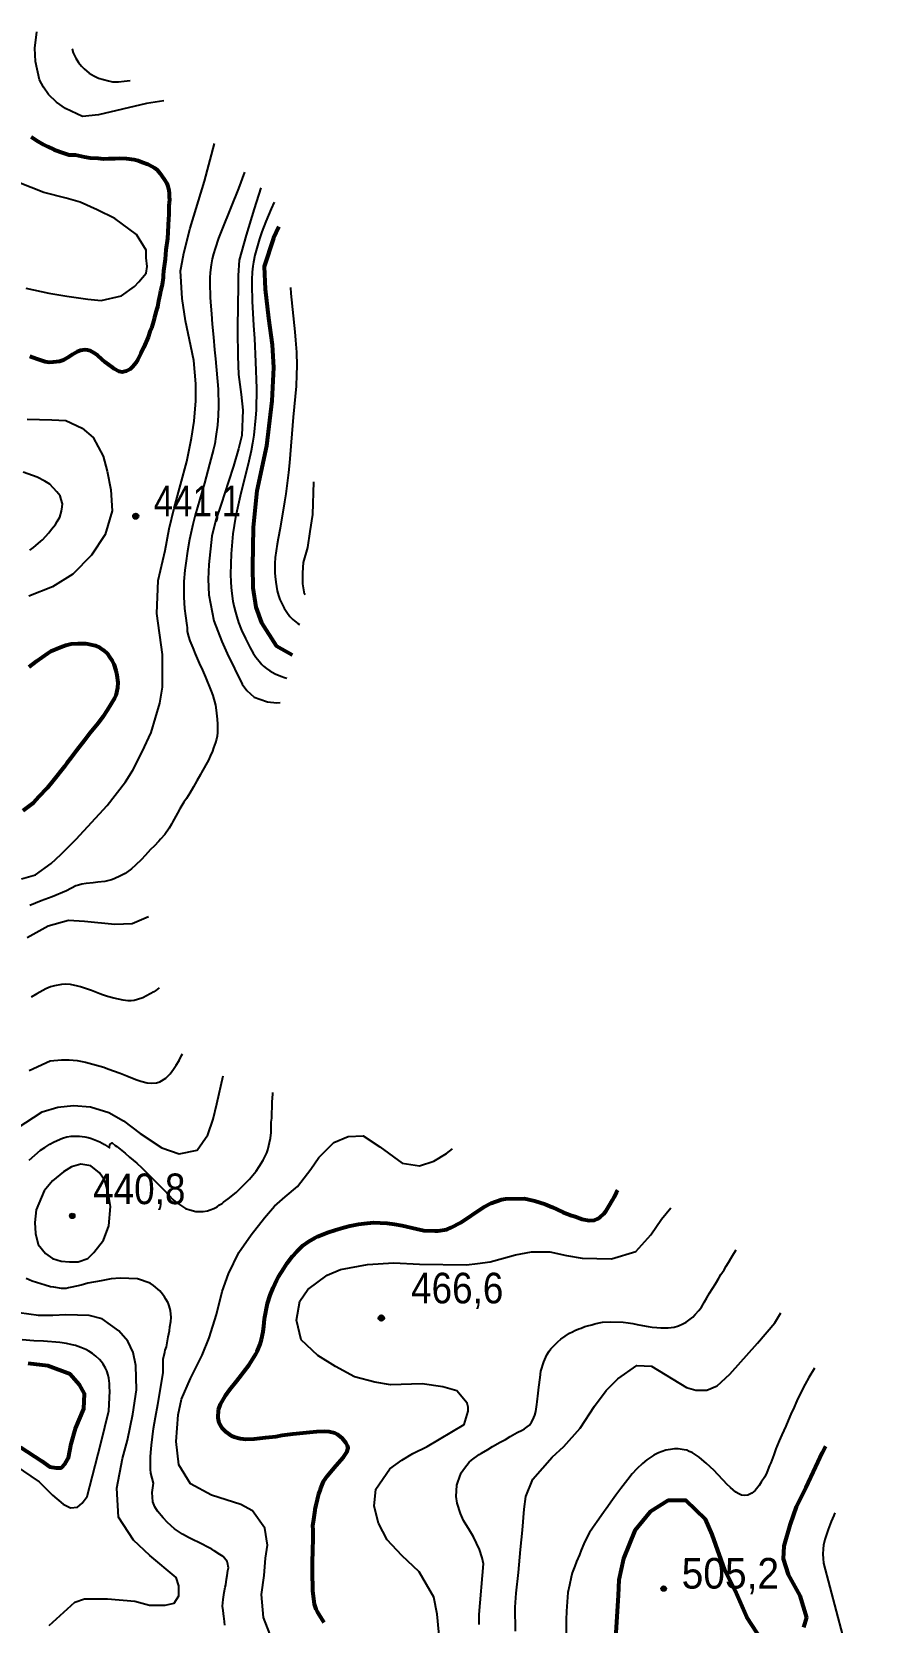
# Model space of a CAD drawing. Header units: metres. Extents: x 552626 to 559174, y 1843804 to 1852371.
# Drawn here: x 558629 to 559094, y 1849219 to 1850102 of the extents above; entities that cross this region are included whole.
import ezdxf

# ---------------------------------------------------------------- set-up
doc = ezdxf.new("R2010")
doc.units = ezdxf.units.M
doc.header["$LTSCALE"] = 6.8
for name, color, linetype, lineweight in [('1', 7, 'Continuous', 25), ('2', 7, 'Continuous', 53), ('5', 7, 'Continuous', 25)]:
    doc.layers.add(name, color=color, linetype=linetype, lineweight=lineweight)

msp = doc.modelspace()

# ---------------------------------------------------------------- hatches: boundary and pattern name
at = {"layer": '5'}
for points in [[(558687.84, 1849833.32, 1), (558684.84, 1849833.32, 1)], [(558652.58, 1849444.94, 1), (558649.58, 1849444.94, 1)], [(558824.08, 1849388.25, 1), (558821.08, 1849388.25, 1)], [(558980.71, 1849238.04, 1), (558977.71, 1849238.04, 1)]]:
    msp.add_hatch(color=256, dxfattribs=at).paths.add_polyline_path(points)

# ---------------------------------------------------------------- linework, layer by layer
at = {"layer": '1'}
for p, q in [((558776.18, 1849773.76), (558777.11, 1849773.14)), ((558762.32, 1849512.62), (558762.42, 1849513.46))]:
    msp.add_line(p, q, dxfattribs=at)
for points in [[(558701.84, 1850063.88), (558692.39, 1850062.37), (558665.71, 1850056.13), (558656.84, 1850055.11), (558647.45, 1850059.66), (558642.44, 1850063.2), (558638.02, 1850067.33), (558635.07, 1850071.45), (558633.01, 1850075.58), (558630.64, 1850085.69), (558630.31, 1850093.11), (558631.4, 1850102.21)], [(558650.91, 1850092.77), (558650.98, 1850092.5), (558651.64, 1850090.56), (558652.09, 1850089.49), (558653.07, 1850087.53), (558654.56, 1850085.15), (558656.25, 1850083.07), (558657.75, 1850081.57), (558660.47, 1850079.3), (558663, 1850077.69), (558665.72, 1850076.52), (558668.53, 1850075.65), (558671.31, 1850074.91), (558673.47, 1850074.52), (558674.65, 1850074.42), (558676.79, 1850074.45), (558679.98, 1850074.76), (558683.18, 1850075.26)], [(558622.96, 1849632.02), (558630.68, 1849634.19), (558639.35, 1849640.46), (558644.8, 1849645.59), (558653.35, 1849654.03), (558670.49, 1849672.71), (558680.69, 1849685.84), (558684.7, 1849692.35), (558689.82, 1849702.58), (558694.89, 1849713.32), (558699.71, 1849729.57), (558701.26, 1849738.49), (558701.11, 1849756.6), (558697.98, 1849779.39), (558698.84, 1849797.62), (558702.59, 1849814.26), (558704.94, 1849826.23), (558707.61, 1849837.72), (558714.65, 1849863.74), (558717.28, 1849876.64), (558718.77, 1849886.07), (558719.66, 1849897.36), (558719.74, 1849906.76), (558718.51, 1849919.74), (558716.95, 1849927.66), (558713.91, 1849941.84), (558712.11, 1849954.11), (558711.24, 1849969.57), (558711.49, 1849971.46), (558712.95, 1849979.27), (558716.58, 1849993.22), (558724.44, 1850019.3), (558729.94, 1850040.25)], [(558625.3, 1849959.83), (558638.2, 1849957.19), (558648.17, 1849955.51), (558659.69, 1849953.74), (558667.22, 1849953.07), (558678.4, 1849955.71), (558685.73, 1849960.82), (558687.97, 1849963.37), (558692.11, 1849968.16), (558692.75, 1849971.99), (558692.11, 1849976.78), (558692.11, 1849980.93), (558686.81, 1849989.65), (558674.73, 1849998.55), (558664.92, 1850003.34), (558655.43, 1850007.65), (558647.71, 1850009.85), (558635.26, 1850013.05), (558621.38, 1850018.53)], [(558746.62, 1850024.25), (558743.28, 1850015.31), (558734.41, 1849993.27), (558732.34, 1849987.7), (558730.37, 1849981.87), (558729.47, 1849978.93), (558728.78, 1849976.13), (558728.14, 1849972.82), (558727.59, 1849968.59)], [(558755.72, 1850015.53), (558752.12, 1850004.02), (558747.63, 1849989.35), (558743.7, 1849975.4), (558743.25, 1849966.99), (558743.08, 1849959.51), (558743.05, 1849951.92), (558742.8, 1849936.2), (558742.99, 1849922.21), (558743.4, 1849911.97), (558744.79, 1849900.94), (558745.67, 1849892.17), (558745.11, 1849878.09), (558743.38, 1849870.69), (558740.62, 1849861.11), (558737.75, 1849852.55), (558733.79, 1849840.01), (558730.8, 1849831.3), (558728.49, 1849822.29)], [(558763.14, 1850007.61), (558761.5, 1850003.92), (558758.56, 1849997), (558756.28, 1849991.16), (558754.97, 1849987.29), (558753.44, 1849982.18), (558752.46, 1849978.17), (558751.7, 1849974.34), (558751.34, 1849972.09), (558750.95, 1849968.77), (558750.71, 1849964.66), (558750.71, 1849961.59), (558750.99, 1849952.73), (558751.71, 1849939.19), (558752.19, 1849931.99), (558752.77, 1849919.07), (558753.28, 1849904.14), (558753.07, 1849892.1), (558752.78, 1849887.84), (558751.82, 1849878.25), (558751.17, 1849873.92), (558750.39, 1849869.66), (558749.16, 1849863.91), (558744.33, 1849844.39), (558741.75, 1849832.81), (558740.28, 1849823.62), (558739.32, 1849812.5), (558739.1, 1849806.83), (558739, 1849800.92), (558739.13, 1849796.85), (558739.33, 1849793.68), (558739.66, 1849790.47), (558740.29, 1849786.21), (558740.98, 1849782.79), (558741.64, 1849780.02), (558742.36, 1849777.4), (558743.4, 1849774.25), (558745.04, 1849770.09), (558747.16, 1849765.41), (558749.79, 1849760.26), (558751.46, 1849757.37), (558752.97, 1849755.1), (558754.74, 1849752.79), (558756.28, 1849751.05), (558757.18, 1849750.17), (558758.87, 1849748.7), (558760.66, 1849747.4), (558763.65, 1849745.75), (558766.78, 1849744.47), (558768.82, 1849743.82), (558770.09, 1849743.51)], [(558727.59, 1849968.59), (558727.42, 1849965.6), (558727.42, 1849962.61), (558727.7, 1849954.97), (558727.84, 1849952.09), (558728.37, 1849945.74), (558728.76, 1849939.86), (558729.51, 1849932.63), (558730.07, 1849925.72), (558730.62, 1849920.68), (558732, 1849903.91), (558732.29, 1849894.52), (558732.1, 1849889.18), (558731.73, 1849883.79), (558730.86, 1849877.53), (558730.14, 1849873.58), (558729.47, 1849870.62), (558727.32, 1849862.13), (558724.41, 1849851.7), (558719.23, 1849833.91), (558717.92, 1849828.66), (558716.19, 1849820.42), (558715.05, 1849813.89), (558714.07, 1849807.32), (558713.57, 1849803.41), (558713.08, 1849797.1), (558712.98, 1849792.2), (558713.03, 1849788.4), (558713.18, 1849785.25), (558713.45, 1849782.02), (558713.89, 1849778.11), (558714.7, 1849772.62), (558714.92, 1849771.57), (558714.91, 1849769.26), (558715.68, 1849766.52), (558716.41, 1849764.14), (558718.04, 1849760.23), (558719.33, 1849756.91), (558721.57, 1849751.7), (558723.39, 1849747.8), (558725.1, 1849743.99), (558728.27, 1849736.24), (558729.1, 1849733.78), (558730.54, 1849728.39), (558730.95, 1849725.61), (558731.51, 1849720.75), (558731.74, 1849717.95), (558731.63, 1849713.29), (558731.42, 1849711.17), (558731.07, 1849709.49), (558730.53, 1849707.79), (558729.42, 1849704.74), (558728.91, 1849702.86), (558727.68, 1849700.08), (558726.75, 1849697.87), (558722.87, 1849691.14), (558722.2, 1849689.87), (558720.23, 1849686.37), (558718.42, 1849683.06), (558716.28, 1849679.53), (558714.51, 1849676.68), (558712.93, 1849674.5), (558710.79, 1849670.97), (558709.44, 1849668.45), (558706.71, 1849663.57), (558706.12, 1849662.41), (558704.83, 1849660.17), (558702.5, 1849656.62), (558700.07, 1849653.97), (558699.19, 1849652.87), (558696.58, 1849650.2), (558694.53, 1849648.23), (558691.62, 1849644.98), (558689.51, 1849642.73), (558686.22, 1849639.62), (558683.91, 1849637.53), (558680.38, 1849634.94), (558677.88, 1849633.65), (558674.43, 1849631.97), (558672.93, 1849631.53), (558669.21, 1849630.55), (558665.25, 1849630.1), (558662.73, 1849629.81), (558658.77, 1849629.36), (558656.43, 1849629.09), (558654.58, 1849628.6), (558653.08, 1849628.15), (558647.95, 1849625.46), (558639.91, 1849622.04), (558633.8, 1849619.78), (558627.61, 1849617.32)], [(558772.16, 1849960.21), (558772.35, 1849956.92), (558774.64, 1849935.69), (558775.05, 1849931.04), (558775.45, 1849924.38), (558775.65, 1849916.88), (558775.54, 1849911.88), (558775.27, 1849905.6), (558773.68, 1849888.22), (558771.67, 1849862.97), (558771.08, 1849857.51), (558769.61, 1849845.83), (558768.94, 1849841.28), (558766.43, 1849826.61), (558765.29, 1849821.03), (558764.76, 1849817.79), (558763.76, 1849810.34), (558763.57, 1849807.11), (558763.55, 1849805.05), (558763.56, 1849801.85), (558763.65, 1849799.8), (558763.97, 1849796.73), (558764.85, 1849791.83), (558765.47, 1849789.4), (558766.31, 1849787.02), (558767.12, 1849785.17), (558768.63, 1849782.31), (558770.14, 1849780), (558771.91, 1849777.73), (558773.47, 1849776.05), (558774.39, 1849775.19), (558776.18, 1849773.76)], [(558626.05, 1849887.25), (558639.73, 1849886.77), (558647.49, 1849886.37), (558656.6, 1849882.15), (558662.71, 1849877.06), (558668.28, 1849866.64), (558670.4, 1849858.27), (558672.61, 1849847.98), (558673.3, 1849836.36), (558669.29, 1849823.16), (558661.85, 1849811.76), (558651.36, 1849801.17), (558640.22, 1849794.1), (558627.06, 1849788.86)], [(558638.7, 1849851.03), (558635.95, 1849852.72), (558631.68, 1849854.96), (558623.79, 1849857.79)], [(558627.49, 1849814.46), (558629.69, 1849815.99), (558630.84, 1849817.03), (558633.65, 1849819.54), (558634.57, 1849820.29), (558638.14, 1849824.16), (558639.65, 1849826.07), (558641.8, 1849828.77), (558642.8, 1849830.44), (558644.25, 1849832.88), (558645.15, 1849836.09), (558645.43, 1849838.49), (558645.68, 1849840.25), (558645.05, 1849842.55), (558644.36, 1849844.57), (558642.63, 1849846.92), (558638.7, 1849851.03)], [(558780.34, 1849789.73), (558779.91, 1849790.2), (558778.97, 1849795.83), (558778.97, 1849801.92), (558779.44, 1849807.54), (558781.78, 1849815.97), (558783.19, 1849824.87), (558784.59, 1849834.25), (558785.18, 1849852.47)], [(558728.49, 1849822.29), (558726.83, 1849806.54), (558726.61, 1849798.42), (558726.98, 1849789.59), (558729.66, 1849775.23), (558734.19, 1849763.79), (558737.14, 1849757.06), (558745.31, 1849740.18), (558747.91, 1849736.54), (558752.07, 1849732.89), (558755.19, 1849731.85), (558759.36, 1849730.29), (558764.56, 1849729.77), (558766.55, 1849729.89)], [(558693.36, 1849611.02), (558684.29, 1849607.09), (558674.69, 1849606.63), (558657.9, 1849608.43), (558648.98, 1849608.82), (558637.76, 1849605.73), (558626.16, 1849599.25)], [(558699.28, 1849571.44), (558697.41, 1849570.05), (558696.39, 1849569.39), (558692.27, 1849567.09), (558690.29, 1849566.04), (558687.31, 1849564.97), (558685.45, 1849564.48), (558683.73, 1849564.38), (558682.01, 1849564.27), (558679.32, 1849564.6), (558676.7, 1849565.21), (558674.25, 1849565.84), (558670.58, 1849566.79), (558667.84, 1849567.66), (558666.41, 1849568.14), (558661.72, 1849570.06), (558655.64, 1849572.1), (558654.14, 1849572.48), (558650.11, 1849573.38), (558647.53, 1849573.63), (558645.09, 1849573.45), (558641.24, 1849572.73), (558639.04, 1849572.02), (558636.42, 1849570.99), (558631.45, 1849568.23), (558628.37, 1849566.42)], [(558627.3, 1849525.68), (558638.83, 1849530.93), (558645.24, 1849531.57), (558649.34, 1849531.59), (558653.77, 1849531.18), (558658.54, 1849530.18), (558668.62, 1849527.41), (558670.91, 1849526.58), (558677.67, 1849524.16), (558681.4, 1849522.67), (558686.37, 1849520.69), (558689.14, 1849519.64), (558692.71, 1849518.77), (558694.91, 1849518.66), (558697.81, 1849518.81), (558699.75, 1849519.4), (558703.09, 1849521.33), (558705.37, 1849523.78), (558707.26, 1849526.37), (558708.73, 1849528.64), (558710.37, 1849531.11), (558711.78, 1849533.92), (558712.3, 1849534.86)], [(558688.78, 1849490.71), (558700.89, 1849482.71), (558710.41, 1849479.3), (558720.33, 1849481.34), (558726.28, 1849490), (558729.27, 1849498.7), (558731.38, 1849507.18), (558734.76, 1849522.61)], [(558620.54, 1849493.67), (558634.42, 1849502.73), (558643.13, 1849505.27), (558651.76, 1849506.26), (558661.24, 1849505.42), (558671.5, 1849502.35), (558679.61, 1849497.76), (558688.78, 1849490.71)], [(558627.19, 1849475.8), (558633.53, 1849481.48), (558635.84, 1849482.98), (558638.74, 1849484.77), (558640.69, 1849485.87), (558642.67, 1849486.87), (558645.72, 1849488.07), (558648.17, 1849488.73), (558650.54, 1849489.12), (558652.88, 1849489.25), (558655.21, 1849489.16), (558658.05, 1849488.77), (558659.88, 1849488.37), (558661.71, 1849487.86), (558664.55, 1849486.84), (558666.35, 1849486.03), (558669.07, 1849484.51), (558671.78, 1849482.71), (558672, 1849484.48), (558673.26, 1849485.42), (558674.97, 1849484.06), (558675.77, 1849483.42), (558680.39, 1849479.75), (558682.93, 1849477.58), (558686.88, 1849474.11), (558689.64, 1849471.6), (558693.56, 1849467.67), (558697.15, 1849464.16), (558699.93, 1849461.46), (558702.22, 1849458.99), (558706.98, 1849454.06), (558708.21, 1849452.92), (558710.68, 1849451.29), (558714.03, 1849449.12), (558716.42, 1849448.21), (558719.7, 1849447.4), (558723.73, 1849447.31), (558726.23, 1849447.78), (558727.55, 1849448.21), (558729.73, 1849449.09), (558731.45, 1849450.02), (558732.89, 1849451.01), (558734.25, 1849451.9), (558735.08, 1849452.54), (558737.6, 1849454.47), (558742.03, 1849457.99), (558743.19, 1849459.04), (558747.28, 1849463.16), (558749.42, 1849465.23), (558751.25, 1849467.54), (558753.08, 1849469.85), (558754.8, 1849472.42), (558756.95, 1849475.95), (558759.03, 1849480.02), (558759.59, 1849481.55), (558761.13, 1849488.02), (558761.4, 1849491.25), (558761.56, 1849497.01), (558761.77, 1849499.14), (558762.02, 1849508.11), (558762.32, 1849512.62)], [(558760.75, 1849212.9), (558757.22, 1849222.06), (558756.04, 1849234.76), (558757.51, 1849245.4), (558758.34, 1849254.9), (558759.52, 1849262.21), (558757.93, 1849271.55), (558751.04, 1849281.17), (558744.71, 1849284.82), (558728.44, 1849289.89), (558716.79, 1849296.14), (558710.17, 1849306.7), (558708.69, 1849319.65), (558709.82, 1849334.43), (558711.76, 1849343.27), (558716.63, 1849354.63), (558723.24, 1849367.61), (558727.15, 1849377.19), (558731.2, 1849390.13), (558734.22, 1849402.95), (558737.86, 1849412.76), (558743.57, 1849424.6), (558750.42, 1849434.39), (558757.69, 1849443.84), (558763.25, 1849450.27), (558769.22, 1849455.45), (558776.14, 1849461.26), (558783.52, 1849470.86), (558787.93, 1849477.28), (558796.22, 1849485.69), (558804.19, 1849489.05), (558812.52, 1849489.36), (558821.82, 1849483.36), (558834.19, 1849474.23), (558843.76, 1849472.63), (558851.68, 1849475.34), (558858.77, 1849479.63), (558862.02, 1849482.1)], [(558834, 1849309.43), (558840.14, 1849313.09), (558848.06, 1849316.96), (558868.51, 1849329.09), (558870.77, 1849336.45), (558870.77, 1849338.71), (558870.2, 1849340.98), (558864.55, 1849347.77), (558856.63, 1849350.03), (558845.32, 1849351.73), (558827.67, 1849351.14), (558819, 1849352.72), (558807.62, 1849355.52), (558797.19, 1849361.27), (558787.34, 1849367.47), (558778.11, 1849376.18), (558775.45, 1849387.06), (558777.33, 1849397.57), (558781.73, 1849403.99), (558792.51, 1849412.04), (558800, 1849415.09), (558814.98, 1849417.97), (558829.53, 1849418.87), (558843.76, 1849418.19), (558869.78, 1849417.78), (558876.02, 1849418.43), (558882.91, 1849419.42), (558890.45, 1849421.39), (558897.02, 1849423.36), (558905.88, 1849425), (558916.05, 1849425), (558925.24, 1849423.03), (558934.1, 1849421.39), (558950.3, 1849421.04), (558963.71, 1849425.15), (558972.17, 1849434.35), (558977.98, 1849443.12), (558983.26, 1849449.43)], [(558975.35, 1849382.93), (558977.73, 1849382.84), (558979.94, 1849382.72), (558981.66, 1849382.83), (558985.08, 1849383.22), (558987.46, 1849383.95), (558989.9, 1849384.96), (558991.62, 1849385.89), (558993.14, 1849386.98), (558995.39, 1849388.79), (558996.79, 1849390.14), (558998.8, 1849392.47), (559000.24, 1849394.27), (559001.91, 1849397.2), (559003.2, 1849399.45), (559004.74, 1849402), (559007.96, 1849407.3), (559009.79, 1849410.43), (559011.03, 1849412.4), (559012.74, 1849414.97), (559013.87, 1849417.01), (559015.19, 1849419.08), (559017.02, 1849422.21), (559018.17, 1849424.08), (559019.48, 1849426.02)], [(558672.62, 1849409.96), (558667.08, 1849408.95), (558659.75, 1849407.57), (558656.13, 1849406.51), (558650.87, 1849405.45), (558649.09, 1849405.06), (558647.68, 1849404.56), (558646.96, 1849404.54), (558645.23, 1849404.68), (558640.84, 1849405.3), (558639.09, 1849405.63), (558636.16, 1849406.4), (558628.86, 1849408.76), (558625.6, 1849410.09)], [(558735.76, 1849217.7), (558735.33, 1849221.48), (558735.21, 1849222.56), (558734.83, 1849225.81), (558734.54, 1849228.33), (558734.77, 1849231.91), (558735.32, 1849235.9), (558735.89, 1849238.89), (558736.28, 1849240.21), (558736.65, 1849243.35), (558737.06, 1849245.32), (558737.48, 1849248.1), (558737.77, 1849249.51), (558737.65, 1849250.59), (558737.52, 1849251.67), (558737, 1849253.07), (558736.33, 1849254.09), (558734.76, 1849255.82), (558733.08, 1849257), (558729.83, 1849259.09), (558728.64, 1849259.87), (558720.6, 1849263.96), (558718.95, 1849264.78), (558715.66, 1849266.41), (558712.35, 1849268.22), (558707.89, 1849271.27), (558703.93, 1849274.74), (558701.54, 1849277.29), (558698.46, 1849281.04), (558696.99, 1849283.52), (558695.86, 1849286.22), (558695.54, 1849291.39), (558696.15, 1849296.48), (558694.73, 1849302.18), (558694.59, 1849304.43), (558694.57, 1849311.1), (558694.62, 1849313.64), (558695.02, 1849317.62), (558696.27, 1849326.86), (558697.26, 1849333.29), (558698.56, 1849340.29), (558701.58, 1849357.81), (558701.64, 1849365.46), (558702.49, 1849369.21), (558702.72, 1849370.33), (558703.32, 1849372.32), (558703.95, 1849375.59), (558704.34, 1849377.73), (558705.05, 1849381.1), (558705.34, 1849383.32), (558705.81, 1849386.39), (558706.02, 1849388.51), (558705.67, 1849392.39), (558704.92, 1849394.95), (558704.27, 1849396.61), (558703.12, 1849398.67), (558702.33, 1849399.95), (558700.4, 1849402.47), (558699.76, 1849403.31), (558696.12, 1849406.36), (558694.34, 1849407.61), (558687.32, 1849409.91), (558677.68, 1849410.35), (558672.62, 1849409.96)], [(558638.26, 1849217.57), (558652.56, 1849230.59), (558657.82, 1849232.35), (558664.26, 1849232.35), (558670.69, 1849232.35), (558685.79, 1849230.98), (558693.94, 1849228.94), (558698.52, 1849228.94), (558702.6, 1849228.94), (558707.7, 1849229.96), (558710.24, 1849234.04), (558710.24, 1849239.65), (558708.71, 1849244.24), (558694.22, 1849256.38), (558685.02, 1849264.84), (558676.84, 1849277.79), (558675.77, 1849293.87), (558679.04, 1849310.2), (558681.71, 1849320.53), (558684.81, 1849334.91), (558686.74, 1849348.37), (558686.35, 1849361.83), (558685, 1849369.13), (558681.96, 1849375.47), (558676.94, 1849381.07), (558667.69, 1849387.72), (558660.51, 1849389.73), (558647.62, 1849390.05), (558640.34, 1849389.6), (558632.35, 1849389.71), (558621.65, 1849391.05)], [(558896.89, 1849227.66), (558897.4, 1849235.57), (558898.65, 1849247.03), (558899.76, 1849259.76), (558900.85, 1849270.43), (558901.83, 1849282.11), (558902.82, 1849289.17), (558906.59, 1849298.86), (558917.41, 1849311.04), (558923.93, 1849316.93), (558932.92, 1849327.09), (558940.78, 1849339.31), (558947.24, 1849348.03), (558953.82, 1849354.57), (558964.43, 1849361.83), (558972.44, 1849361.47), (558991.92, 1849349.61), (558997.08, 1849348.2), (559003.18, 1849348.2), (559008.82, 1849350.55), (559015.86, 1849357.13), (559031.28, 1849374.27), (559040.92, 1849385.54), (559044.32, 1849391.12)], [(558876.8, 1849218.2), (558876.81, 1849221.3), (558876.9, 1849223.68), (558879.35, 1849251.71), (558878.59, 1849255.09), (558877.05, 1849259.75), (558875.46, 1849263.31), (558873.68, 1849266.85), (558871.53, 1849270.52), (558868.26, 1849275.9), (558866.55, 1849279.72), (558864.7, 1849285.44), (558864.09, 1849289.2), (558864.55, 1849295.55), (558865, 1849297.15), (558866.96, 1849302.31), (558868.76, 1849304.98), (558871.39, 1849308.29), (558872.55, 1849309.34), (558876.94, 1849312.4), (558878.12, 1849313.26), (558881.64, 1849315.22), (558884.27, 1849316.89), (558888.47, 1849319.29), (558891.39, 1849320.9), (558894.13, 1849322.49), (558897.98, 1849324.67), (558900.66, 1849325.98), (558901.94, 1849326.77), (558903.56, 1849327.77), (558904.72, 1849328.82), (558905.99, 1849330.43), (558906.67, 1849331.69), (558907.74, 1849334.28), (558908.23, 1849336.34), (558908.8, 1849340.15), (558908.99, 1849341.63), (558909.52, 1849346.62), (558909.97, 1849349.87), (558910.63, 1849355.24), (558911.05, 1849358.66), (558912.82, 1849363.97), (558913.31, 1849365.22), (558914.49, 1849367.73), (558915.7, 1849369.87), (558916.66, 1849371.08), (558920.49, 1849375.08), (558922.24, 1849376.47), (558924.6, 1849378.2), (558926.98, 1849379.75), (558928.62, 1849380.57), (558929.9, 1849381.36), (558932.08, 1849382.25), (558933.4, 1849382.67), (558935.5, 1849383.46), (558937, 1849383.91), (558939.4, 1849384.46), (558941.08, 1849384.93), (558943.38, 1849385.55), (558945.26, 1849385.86), (558949.6, 1849386.18), (558956.75, 1849385.9), (558959.62, 1849385.59), (558962.12, 1849385.24), (558964.47, 1849384.69), (558967.55, 1849384.04), (558970.62, 1849383.57), (558972.76, 1849383.18), (558975.35, 1849382.93)], [(558664.27, 1849367.13), (558662.43, 1849368.55), (558660.38, 1849369.83), (558658.65, 1849370.73), (558655.87, 1849371.96), (558652.96, 1849372.95), (558651.01, 1849373.42), (558647.98, 1849374.01), (558644.23, 1849374.61), (558635.22, 1849375.34), (558629.78, 1849375.57), (558623.25, 1849376.08)], [(558619.53, 1849306.39), (558632.8, 1849297.36), (558640.16, 1849289.98), (558646.06, 1849284.95), (558650.18, 1849282.89), (558654.01, 1849283.18), (558656.66, 1849285.55), (558659.31, 1849289.09), (558662.26, 1849300.62), (558666.97, 1849318.64), (558671.39, 1849336.66), (558671.9, 1849347.72), (558671.86, 1849349.84), (558671.73, 1849351.86), (558671.36, 1849354.8), (558670.99, 1849356.47), (558670.21, 1849358.89), (558669.56, 1849360.43), (558668.32, 1849362.68), (558667.34, 1849364), (558666.23, 1849365.26), (558664.27, 1849367.13)], [(559062.85, 1849360.42), (559059.84, 1849355.3), (559057.81, 1849351.51), (559054.87, 1849346.15), (559053.12, 1849342.3), (559051.11, 1849337.51), (559050.22, 1849335.76), (559047.06, 1849328.28), (559044.7, 1849323.44), (559043.35, 1849320.1), (559041.4, 1849315.58), (559040.31, 1849312.35), (559038.65, 1849307.78), (559037.99, 1849306.34), (559036.42, 1849302.51), (559035.33, 1849300.1), (559033.3, 1849297.13), (559032.22, 1849295.36), (559029.99, 1849292.55), (559028.07, 1849290.96), (559025.99, 1849289.99), (559024.11, 1849289.69), (559022.45, 1849289.86), (559020.91, 1849290.6), (559019.24, 1849291.59), (559016.31, 1849294.08), (559014.26, 1849296.04), (559012.47, 1849298.11), (559009.15, 1849301.57), (559007.18, 1849303.62), (559002.8, 1849307.59), (559001.77, 1849308.57), (558998.94, 1849310.98), (558997.26, 1849312.16), (558995.09, 1849313.55), (558993.46, 1849314.19), (558992.02, 1849314.84), (558990.62, 1849315.14), (558987.19, 1849315.56), (558985.27, 1849315.62), (558982.93, 1849315.35), (558980.5, 1849314.98)], [(558980.5, 1849314.98), (558976.38, 1849313.5), (558973.71, 1849312.19), (558969.91, 1849309.47), (558967.57, 1849307.56), (558964.28, 1849304.45), (558961.77, 1849301.69), (558959.3, 1849298.58), (558955.49, 1849293.58), (558952.72, 1849289.89), (558950.83, 1849287.3), (558947.3, 1849282.24), (558946.26, 1849280.93), (558943.2, 1849276.65), (558942.34, 1849275.37), (558939.67, 1849271.59), (558938.04, 1849269.12), (558936.01, 1849265.33), (558935.02, 1849262.85), (558933.51, 1849259.3), (558932.51, 1849256.81), (558930.93, 1849253.16), (558930.03, 1849250.59), (558928.55, 1849246.86), (558927.91, 1849244.42), (558927.05, 1849240.03), (558925.98, 1849235.8), (558925.36, 1849225.44), (558925.21, 1849220.72), (558925.18, 1849211.75)], [(558855.03, 1849208.17), (558853.56, 1849223.83), (558851.75, 1849233.28), (558843.57, 1849247.39), (558833.92, 1849256.44), (558825.84, 1849265.16), (558820.93, 1849274.36), (558818.69, 1849283.75), (558819.53, 1849293.24), (558827.36, 1849304.55), (558834, 1849309.43)], [(559074.25, 1849280.08), (559073.59, 1849278.67), (559072.11, 1849275.21), (559070.4, 1849270.78), (559069.29, 1849267.47), (559068.69, 1849265.39), (559067.98, 1849262.21), (559067.69, 1849260.2), (559067.57, 1849257.16), (559067.7, 1849254.69), (559067.99, 1849252.23), (559078.47, 1849212.14), (559078.95, 1849211.11), (559080.02, 1849208.13), (559082.12, 1849203.35), (559083.29, 1849201.11), (559085.33, 1849197.69), (559087.63, 1849193.57), (559088.67, 1849191.6), (559090.25, 1849188.22), (559091.24, 1849185.96), (559092.13, 1849183.78), (559093.02, 1849181.6), (559094.35, 1849177.92)], [(558897, 1849214.43), (558896.89, 1849227.66)]]:
    msp.add_lwpolyline(points, dxfattribs=at)
msp.add_lwpolyline([(558631.05, 1849448.23), (558630.44, 1849441.26), (558630.74, 1849435.19), (558632.26, 1849429.12), (558636.2, 1849423.97), (558640.14, 1849421.24), (558644.99, 1849419.72), (558649.54, 1849419.42), (558654.39, 1849419.42), (558659.85, 1849421.24), (558663.12, 1849424.57), (558668.37, 1849431.48), (558671.37, 1849439.44), (558672.28, 1849450.06), (558671.06, 1849457.94), (558669.24, 1849464.62), (558666.21, 1849468.86), (558661.36, 1849472.81), (558655.91, 1849473.72), (558650.75, 1849472.2), (558646.2, 1849469.47), (558640.14, 1849464.31), (558635.59, 1849458.85)], close=True, dxfattribs=at)
at = {"layer": '2'}
for points in [[(558628.36, 1850043.83), (558632.02, 1850041.47), (558635.21, 1850039.66), (558637.38, 1850038.53), (558640.82, 1850036.94), (558644.34, 1850035.54), (558648.92, 1850034.05), (558649.12, 1850033.99), (558652.86, 1850033.9), (558657.83, 1850032.74), (558661, 1850032.19), (558665.58, 1850031.98), (558668.53, 1850031.77), (558671.25, 1850031.9), (558674.9, 1850031.96), (558677.44, 1850032.07), (558681.28, 1850031.96), (558685.47, 1850031.26), (558687.72, 1850030.78), (558689.82, 1850029.93), (558692.97, 1850028.74), (558696.76, 1850026.71), (558698.27, 1850025.52), (558699.66, 1850023.76), (558701.85, 1850020.54), (558703.6, 1850018.01), (558704.13, 1850016.61), (558704.68, 1850014.2), (558704.95, 1850012.68), (558704.93, 1850010.4), (558705, 1850009.04), (558704.87, 1850007.02), (558704.73, 1850005.81), (558704.77, 1850000.62), (558704.54, 1849998.39), (558703.9, 1849987.56), (558702.97, 1849981.24), (558702.68, 1849976.01), (558701.77, 1849969.49), (558701.59, 1849966.93), (558701.59, 1849965.57), (558701.44, 1849964.55), (558701.16, 1849962.97), (558700.83, 1849961.1), (558700.16, 1849958.2), (558699.67, 1849956.13), (558698.94, 1849952.94), (558698.33, 1849949.5), (558697.99, 1849948.45), (558696.71, 1849943.74), (558696.15, 1849941.4), (558695.03, 1849937.71), (558694.17, 1849935.6), (558693.14, 1849932.66), (558690.76, 1849927.18), (558689.15, 1849923.71), (558687.44, 1849920.32), (558686.37, 1849918.55), (558684.53, 1849916.24), (558683.21, 1849915), (558680.98, 1849913.83), (558678.76, 1849913.3), (558677.07, 1849913.65), (558674.34, 1849915.17), (558673.36, 1849915.78), (558669.44, 1849918.89), (558667.61, 1849920.51), (558665.28, 1849922.52), (558663.32, 1849923.76), (558661.07, 1849925.05), (558659.65, 1849925.53), (558658.08, 1849925.62), (558655.66, 1849925.25), (558653.92, 1849924.5), (558651.26, 1849923.01), (558649.31, 1849921.78), (558646.23, 1849919.97), (558644.03, 1849919.26), (558640.53, 1849918.77), (558638.34, 1849918.7), (558636.02, 1849919.07), (558632.23, 1849920.28), (558629, 1849921.37), (558627.56, 1849922.02)], [(558765.72, 1849994.03), (558762.8, 1849987.73), (558757.67, 1849971.97), (558758.22, 1849959.3), (558759.95, 1849943.17), (558762.03, 1849928.36), (558762.7, 1849915.84), (558762.29, 1849904.86), (558761.87, 1849897.35), (558758.83, 1849872.31), (558753.59, 1849847.4), (558751.43, 1849826.97), (558751.09, 1849805.32), (558751.27, 1849793.64), (558752.89, 1849782.9), (558756.09, 1849774.13), (558764.23, 1849761.44), (558773.13, 1849756.32)], [(558627.17, 1849749.79), (558631.2, 1849752.81), (558637.52, 1849757.27), (558639.22, 1849758.38), (558644.51, 1849760.72), (558647.49, 1849761.79), (558650.43, 1849762.4), (558654.4, 1849762.67), (558658.61, 1849762.61), (558659.81, 1849762.47), (558663.83, 1849761.57), (558666.53, 1849760.24), (558668.5, 1849759), (558670.65, 1849756.97), (558671.65, 1849755.36), (558673.2, 1849752.98), (558674.13, 1849751.26), (558675.26, 1849747.75), (558675.83, 1849745.17), (558676.41, 1849740.95), (558676.28, 1849738.11), (558675.23, 1849733.71), (558674.58, 1849732.26), (558670.42, 1849725.59), (558668.02, 1849721.94), (558665.41, 1849718.45), (558660.95, 1849712.83), (558658.18, 1849709.14), (558653.56, 1849703.32), (558650.06, 1849698.91), (558648.17, 1849696.32), (558646.75, 1849694.34), (558640.3, 1849686.21), (558637.2, 1849682.3), (558632.55, 1849677.48), (558629.55, 1849674.31), (558623.78, 1849669.73)], [(558732.26, 1849337.22), (558733.35, 1849340.45), (558736.08, 1849345.32), (558738.53, 1849348.62), (558742.36, 1849353.44), (558744.99, 1849356.75), (558746.18, 1849358.26), (558749.29, 1849362.17), (558752.98, 1849368.26), (558753.73, 1849369.62), (558755.36, 1849373.73), (558756.15, 1849376.38), (558756.96, 1849380.49), (558757.33, 1849383.63), (558757.85, 1849387.8), (558759.52, 1849396.3), (558760.91, 1849400.93), (558762.53, 1849405.04), (558764.36, 1849408.99), (558765.58, 1849411.14), (558768.42, 1849415.75), (558770.37, 1849418.62), (558773.38, 1849422.62), (558775.74, 1849425.17), (558779.09, 1849428.57), (558782.12, 1849430.74), (558785.72, 1849432.8), (558787.1, 1849433.5), (558793.3, 1849435.95), (558796.82, 1849437.08), (558801.76, 1849438.56), (558805.22, 1849439.42), (558809.95, 1849440.42), (558813.11, 1849440.69), (558818.25, 1849441.19), (558821.92, 1849441.06), (558825.76, 1849440.96), (558829.93, 1849440.43), (558834.22, 1849439.64), (558842.1, 1849437.81), (558846.12, 1849436.9), (558852.27, 1849436.61), (558853.92, 1849436.61), (558859.02, 1849437.47), (558861.28, 1849438.46), (558866.72, 1849441.19), (558869.17, 1849442.84), (558871.21, 1849444.17), (558874.33, 1849446.44), (558879.68, 1849449.88), (558883.46, 1849451.96), (558889.34, 1849454.01), (558891.48, 1849454.43), (558901.77, 1849454.61), (558903.74, 1849454.2), (558907.58, 1849453.27), (558913.46, 1849451.39), (558917.39, 1849449.74), (558923.27, 1849447.04), (558928.14, 1849445.14), (558930.13, 1849444.54), (558933.94, 1849443.15), (558937.94, 1849442.43), (558940.85, 1849442.58), (558942.59, 1849443.33), (558944.02, 1849444.31), (558946.1, 1849446.1), (558947.38, 1849447.71), (558949.07, 1849450.46), (558950.8, 1849453.67), (558951.79, 1849455.34), (558953.13, 1849458.04), (558953.88, 1849459.25)], [(558622.49, 1849316.56), (558633.98, 1849308.88), (558638.7, 1849305.63), (558642.23, 1849305.04), (558644.88, 1849305.04), (558647.24, 1849307.4), (558649.01, 1849310.65), (558650.48, 1849318.33), (558652.84, 1849326.9), (558657.55, 1849337.83), (558657.85, 1849346.11), (558655.21, 1849351.12), (558649.9, 1849357.03), (558637.53, 1849361.76), (558626.63, 1849362.94)], [(558790.81, 1849219.18), (558787.12, 1849225.06), (558786.5, 1849226.54), (558785.53, 1849229.44), (558784.93, 1849233.84), (558784.6, 1849236.72), (558784.51, 1849239.08), (558784.41, 1849245.55), (558784.44, 1849246.83), (558784.47, 1849249.76), (558784.43, 1849254.04), (558784.54, 1849257.89), (558784.53, 1849260.35), (558784.68, 1849264.66), (558784.68, 1849269.4), (558784.71, 1849270.69), (558784.65, 1849272.87), (558785.05, 1849276.47), (558785.62, 1849280.28), (558786.03, 1849283.07), (558786.43, 1849284.39), (558787.9, 1849290.58), (558788.6, 1849292.49), (558788.99, 1849293.81), (558790.58, 1849297.46), (558792.77, 1849300.63), (558795.49, 1849304.05), (558797.5, 1849306.38), (558801.63, 1849310.96), (558802.33, 1849312.04), (558803.4, 1849313.81), (558804.13, 1849316.18), (558803.83, 1849317.24), (558803.02, 1849318.69), (558800.77, 1849321.63), (558798.26, 1849323.62), (558796.71, 1849324.36), (558793.63, 1849325.01), (558791.14, 1849325.18), (558786.6, 1849325.02), (558782.79, 1849324.77), (558777.21, 1849324.13), (558773.43, 1849323.69), (558767.66, 1849323.03), (558764, 1849322.34), (558760.11, 1849321.98), (558758.31, 1849321.78), (558752.01, 1849321.05), (558747.38, 1849320.79), (558744.42, 1849321.18), (558741.03, 1849322.07), (558739.59, 1849322.73), (558736.31, 1849325), (558734.54, 1849326.89), (558732.71, 1849330.15), (558732.04, 1849332.81), (558732.26, 1849337.22)], [(559069.02, 1849316.93), (559067.2, 1849313.46), (559063.37, 1849305.43), (559058.13, 1849293.9), (559052.78, 1849283.38), (559049.38, 1849273.86), (559045.89, 1849261.63), (559045.55, 1849254.51), (559048.35, 1849245.83), (559054.83, 1849234.23), (559058.38, 1849222.03)], [(559033.62, 1849209.38), (559025.36, 1849222.1), (559018.9, 1849236.92), (559013.21, 1849248.36), (559006.2, 1849268), (559002.38, 1849276.56), (558991.68, 1849286.9), (558981.77, 1849286.93), (558971.7, 1849280.62), (558963.24, 1849270.26), (558956.92, 1849254.75), (558954.43, 1849242.89), (558954.01, 1849234.23), (558952.46, 1849210.77)], [(559058.38, 1849222.03), (559056.87, 1849216.46)]]:
    msp.add_lwpolyline(points, dxfattribs=at)
at = {"layer": '5'}
for centre in [(558686.34, 1849833.32), (558822.58, 1849388.25)]:
    msp.add_circle(centre, 1.5, dxfattribs=at)
at = {"layer": '5', "lineweight": 13}
for centre in [(558651.08, 1849444.94), (558979.21, 1849238.04)]:
    msp.add_circle(centre, 1.5, dxfattribs=at)

# ---------------------------------------------------------------- texts
at = {"layer": '5'}
for s, width, p in [('441,1', 0.85, (558696.34, 1849833.32)), ('440,8', 0.9, (558662.7, 1849451.45)), ('466,6', 0.9, (558839.08, 1849396.38)), ('505,2', 0.95, (558989.21, 1849238.05))]:
    msp.add_text(s, height=17, dxfattribs=dict(at, width=width)).set_placement(p)

doc.saveas('drawing.dxf')
